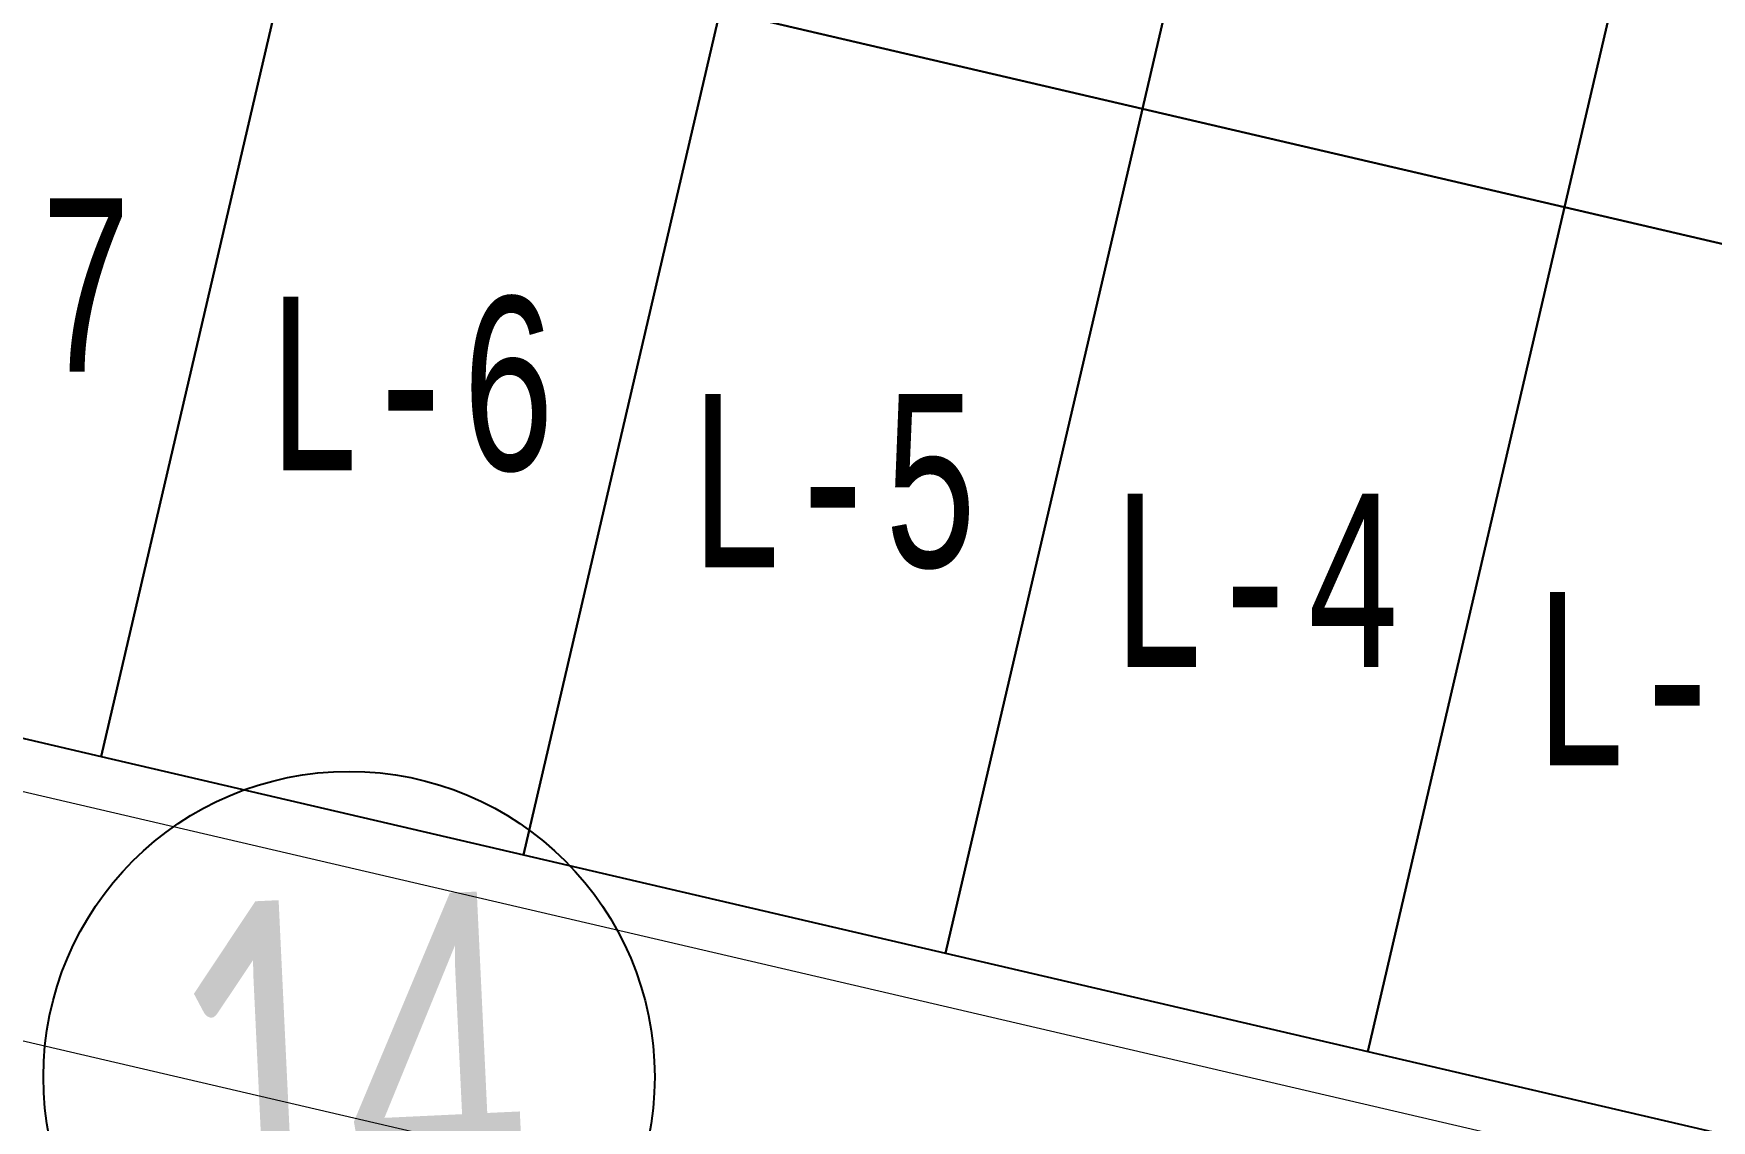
# Model space of a CAD drawing. Header units: millimetres. Extents: x 474016 to 477875, y 2288607 to 2292200.
# Drawn here: x 474235.47 to 474283.85, y 2289543.2 to 2289574.55 of the extents above; entities that cross this region are included whole.
import ezdxf
from ezdxf.enums import TextEntityAlignment as Align

# ---------------------------------------------------------------- set-up
doc = ezdxf.new("R2010")
doc.units = ezdxf.units.MM
doc.header["$LTSCALE"] = 50
for name, color, linetype, lineweight in [('BANQUETA', 251, 'Continuous', 5), ('JARDINES', 98, 'Continuous', 13), ('LOTES', 6, 'Continuous', 15), ('NO DE MZ', 3, 'Continuous', 18)]:
    doc.layers.add(name, color=color, linetype=linetype, lineweight=lineweight)
doc.layers.add('CVL_LOTIF', color=1, linetype='Continuous')
doc.layers.add('MZ Y LT', color=7, linetype='Continuous', lineweight=13, true_color=0x0d2bf2)
doc.styles.add('Legend', font='calibri.ttf')
doc.styles.add('MONOTXT4', font='MONOTXT4.shx', dxfattribs={"width": 0.55})

msp = doc.modelspace()

# ---------------------------------------------------------------- linework, layer by layer
at = {"color": 3}
msp.add_circle((474244.571, 2289544.452), 8.813, dxfattribs=at)
at = {"layer": 'BANQUETA'}
msp.add_lwpolyline([(474188.389, 2289563.586), (474310.127, 2289535.216, 0.414214), (474312.528, 2289536.71), (474323.65, 2289584.431, 0.414214), (474322.156, 2289586.833), (474200.418, 2289615.203)], format="xyb", dxfattribs=at)
at = {"layer": 'CVL_LOTIF'}
for points in [[(474273.12, 2289596.72), (474260.946, 2289599.557), (474255.272, 2289575.209), (474267.446, 2289572.372)], [(474285.294, 2289593.883), (474273.12, 2289596.72), (474267.446, 2289572.372), (474279.62, 2289569.535)], [(474297.468, 2289591.046), (474285.294, 2289593.883), (474279.62, 2289569.535), (474291.794, 2289566.698)], [(474243.098, 2289578.046), (474230.925, 2289580.884), (474225.251, 2289556.536), (474237.424, 2289553.699)], [(474255.272, 2289575.209), (474243.098, 2289578.046), (474237.424, 2289553.699), (474249.598, 2289550.862)], [(474267.446, 2289572.372), (474255.272, 2289575.209), (474249.598, 2289550.862), (474261.772, 2289548.025)], [(474279.62, 2289569.535), (474267.446, 2289572.372), (474261.772, 2289548.025), (474273.946, 2289545.188)], [(474291.794, 2289566.698), (474279.62, 2289569.535), (474273.946, 2289545.188), (474286.119, 2289542.351)]]:
    msp.add_lwpolyline(points, close=True, dxfattribs=at)
at = {"layer": 'JARDINES'}
msp.add_lwpolyline([(474308.538, 2289528.398, -0.388075), (474307.857, 2289525.477), (474197.806, 2289551.124, -0.386646), (474198.487, 2289554.045)], format="xyb", close=True, dxfattribs=at)
at = {"layer": 'LOTES'}
for p, q in [((474267.446, 2289572.372), (474273.12, 2289596.72)), ((474279.62, 2289569.535), (474285.294, 2289593.883)), ((474237.424, 2289553.699), (474243.098, 2289578.046)), ((474249.598, 2289550.862), (474255.272, 2289575.209)), ((474261.772, 2289548.025), (474267.446, 2289572.372)), ((474273.946, 2289545.188), (474279.62, 2289569.535))]:
    msp.add_line(p, q, dxfattribs=at)

# ---------------------------------------------------------------- texts
at = {"layer": 'MZ Y LT', "lineweight": 13, "style": 'MONOTXT4', "width": 0.65}
for s, p in [('L-7', (474234.175, 2289567.291)), ('L-6', (474246.348, 2289564.454)), ('L-5', (474258.522, 2289561.617)), ('L-4', (474270.696, 2289558.78)), ('L-3', (474282.87, 2289555.943))]:
    msp.add_text(s, height=5, dxfattribs=at).set_placement(p, align=Align.MIDDLE)
at = {"layer": 'NO DE MZ', "lineweight": 9, "style": 'Legend', "width": 0.65}
msp.add_text('14', height=10, rotation=2.7155, dxfattribs=at).set_placement((474244.467, 2289544.622), align=Align.MIDDLE)

doc.saveas('drawing.dxf')
